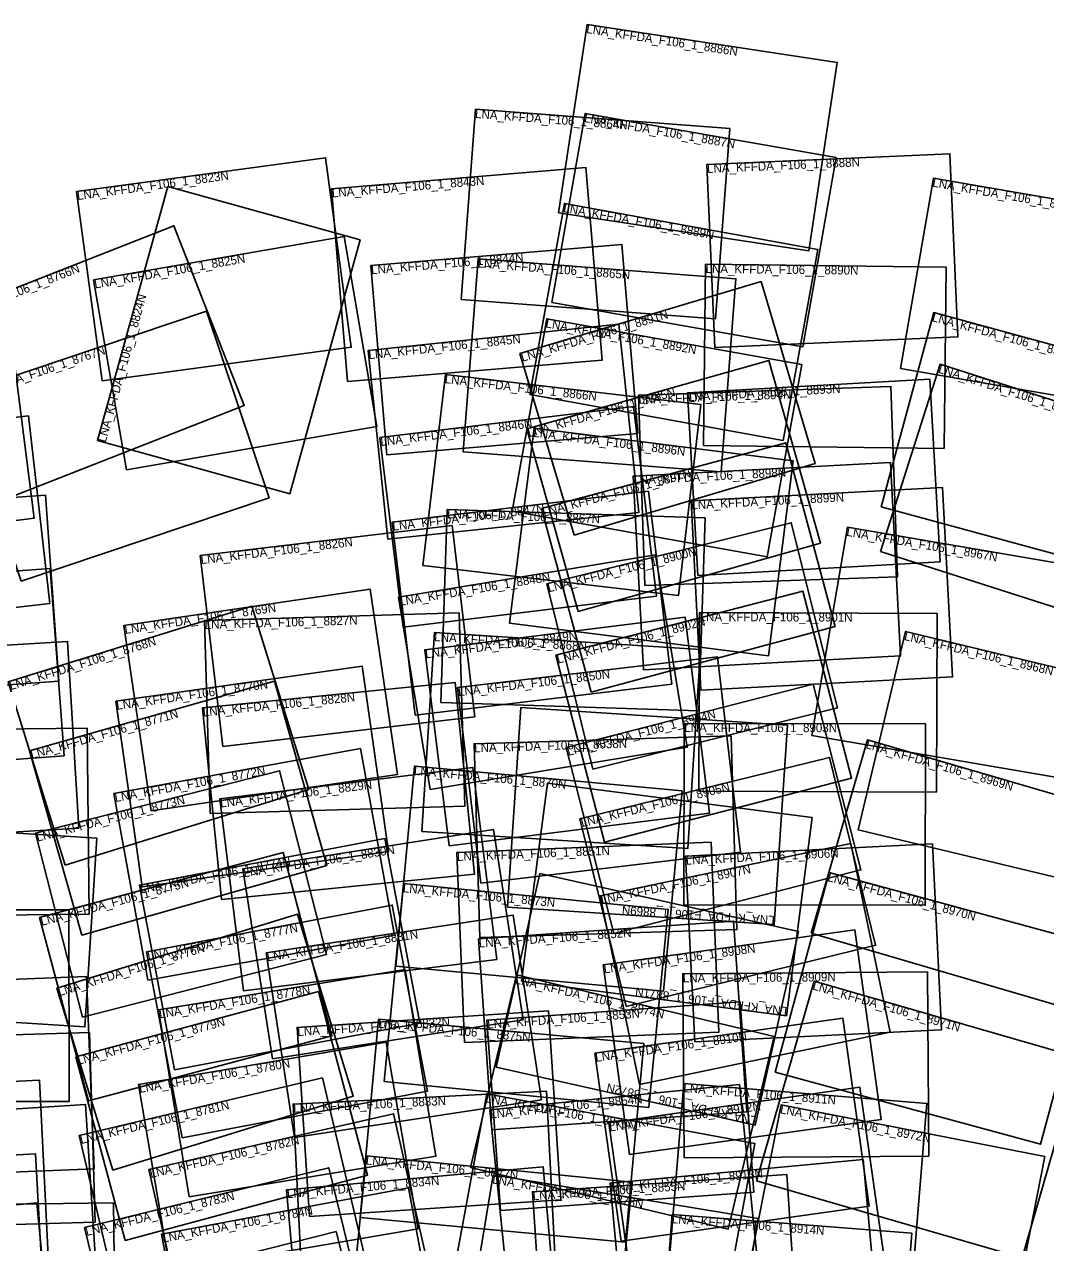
# Model space of a CAD drawing. Extents: x 400832 to 425269, y 295955 to 325775.
# Drawn here: x 411946 to 417855, y 318731 to 325775 of the extents above; entities that cross this region are included whole.
import ezdxf

# ---------------------------------------------------------------- set-up
doc = ezdxf.new("R2010")
doc.units = 0
doc.layers.add('Default', color=7, linetype='Continuous')

msp = doc.modelspace()

# ---------------------------------------------------------------- linework, layer by layer
at = {"layer": 'Default'}
for points in [[(415036.8, 324684.8), (415202.5, 325775.2), (416649.3, 325555.4), (416483.6, 324465)], [(414472.3, 324184), (414556.1, 325284.3), (416027.7, 325172.3), (415943.9, 324071.9)], [(414998.4, 324166.4), (415190.9, 325260.4), (416642.4, 325005.1), (416450, 323911.1)], [(415941.2, 323906.3), (415894.8, 324965.6), (417300.3, 325027.2), (417346.7, 323967.8)], [(412395.9, 323713.9), (412247.9, 324808.8), (413688.9, 325003.6), (413836.9, 323908.7)], [(413815.7, 323710.8), (413723, 324824), (415195.2, 324946.7), (415288, 323833.5)], [(417015.2, 323784.7), (417205.6, 324886.4), (418670, 324633.4), (418479.7, 323531.7)], [(413481.7, 323060.4), (412368.8, 323368.6), (412775.5, 324837), (413888.4, 324528.8)], [(414870.2, 323635.7), (415070.6, 324739.9), (416535.7, 324474), (416335.3, 323369.7)], [(411837.3, 323029.1), (411429.4, 324068.3), (412810.7, 324610.5), (413218.7, 323571.4)], [(412537, 323199.3), (412347.1, 324297.2), (413795.7, 324547.9), (413985.7, 323449.9)], [(414042.6, 323287), (413950.1, 324380.1), (415403.2, 324503.1), (415495.7, 323410.1)], [(414485, 323304), (414571, 324419.6), (416063.1, 324304.6), (415977.1, 323188.9)], [(415875.2, 323339.3), (415887.2, 324388.2), (417278.9, 324372.2), (417266.9, 323323.4)], [(415127, 322820.9), (414813.4, 323872), (416207.9, 324288.2), (416521.6, 323237.1)], [(411927.2, 322556.4), (411564.5, 323635.7), (412999.3, 324117.9), (413362, 323038.5)], [(416902.2, 322986.2), (417206.8, 324108.3), (418698.4, 323703.3), (418393.7, 322581.3)], [(414049.9, 322798.8), (413934.7, 323888.9), (415385, 324042.2), (415500.2, 322952.1)], [(414768.8, 322961), (414967.9, 324072.9), (416443.1, 323808.7), (416244, 322696.8)], [(410566.5, 322736.1), (410428.1, 323813.6), (411865.3, 323998.2), (412003.6, 322920.7)], [(415150, 322379.7), (414852.2, 323436), (416253.7, 323831), (416551.4, 322774.7)], [(414252.4, 322646.3), (414382.1, 323751.1), (415859.8, 323577.7), (415730.1, 322472.8)], [(416898.5, 322727.2), (417245, 323809.6), (418683.8, 323349), (418337.3, 322266.6)], [(415536.6, 322529.9), (415498.2, 323631.1), (416959.2, 323682), (416997.6, 322580.9)], [(415841.9, 322588.3), (415782.8, 323645.3), (417185.3, 323723.7), (417244.3, 322666.7)], [(414137.9, 322289.9), (414003.3, 323386.1), (415469.5, 323566.1), (415604, 322469.9)], [(410647.6, 322261), (410523, 323345.9), (411970, 323512.2), (412094.6, 322427.3)], [(414753.5, 322313.4), (414895.4, 323440.3), (416393.4, 323251.7), (416251.5, 322124.7)], [(415224.7, 321914.1), (414938.8, 322976.4), (416350.9, 323356.4), (416636.8, 322294.1)], [(415527.7, 322044), (415468.1, 323163.4), (416956.1, 323242.6), (417015.7, 322123.3)], [(410706.9, 321874.3), (410629.7, 322950.6), (412068, 323053.8), (412145.3, 321977.5)], [(414208, 321781.6), (414073.4, 322896.9), (415557.3, 323076), (415691.9, 321960.6)], [(415860.5, 321926), (415803.5, 323020.8), (417258.7, 323096.6), (417315.7, 322001.8)], [(414356.4, 321854.8), (414392.9, 322970.2), (415884.7, 322921.3), (415848.1, 321805.9)], [(413094.7, 321599.4), (412963.7, 322704.1), (414421.1, 322876.9), (414552.1, 321772.3)], [(415235.6, 321469.7), (414968.1, 322539.5), (416382.6, 322893.1), (416650, 321823.2)], [(416502.2, 321663.7), (416708.2, 322867.9), (418308.9, 322594), (418102.9, 321389.9)], [(414293.7, 321350.5), (414110.7, 322462.4), (415597.7, 322707.2), (415780.7, 321595.3)], [(410731.1, 321439.1), (410651.1, 322522.1), (412095.6, 322628.9), (412175.6, 321545.8)], [(412680.3, 321228.4), (412522.4, 322299.9), (413946.7, 322509.7), (414104.5, 321438.3)], [(415302.1, 321046.3), (415021.4, 322127.2), (416450.7, 322498.4), (416731.4, 321417.6)], [(412182.4, 320913.3), (411853.4, 321973.2), (413262.3, 322410.6), (413591.3, 321350.7)], [(413021.7, 321212.1), (412988.8, 322329.1), (414462.5, 322372.5), (414495.4, 321255.6)], [(414403.9, 321026.2), (414262.3, 322158.8), (415769.1, 322347.3), (415910.8, 321214.7)], [(415849.1, 321341.5), (415852.9, 322374.8), (417226.3, 322369.7), (417222.5, 321336.4)], [(410821.1, 321040.7), (410756.1, 322120.5), (412196.3, 322207.1), (412261.2, 321127.4)], [(414246.2, 321108.3), (414319.4, 322259.3), (415858.7, 322161.4), (415785.5, 321010.4)], [(416769.3, 321117.3), (417044.5, 322265), (418570.1, 321899.2), (418294.9, 320751.6)], [(412628, 320788.7), (412475.1, 321861.1), (413900.7, 322064.3), (414053.6, 320991.8)], [(414586.2, 320810), (414452.2, 321940.2), (415955.9, 322118.4), (416089.8, 320988.2)], [(412278.8, 320509.6), (411976.1, 321575.6), (413393.1, 321978), (413695.8, 320912)], [(413087.5, 320714.3), (412976.3, 321822.8), (414439, 321969.5), (414550.1, 320860.9)], [(415357.4, 320519.1), (415081, 321593.9), (416509.6, 321961.2), (416786, 320886.5)], [(416360.6, 321723.3), (416284.5, 320570), (414742.1, 320671.8), (414818.2, 321825.1)], [(410878.8, 320614.1), (410866.3, 321690.1), (412308.9, 321706.8), (412321.4, 320630.8)], [(415762, 320683.8), (415763.5, 321733.7), (417159, 321731.7), (417157.6, 320681.9)], [(414582, 320496.2), (414547.9, 321615.9), (416034.7, 321661.3), (416068.8, 320541.5)], [(416497.4, 320520.6), (416824.6, 321639.1), (418311.4, 321204.3), (417984.3, 320085.8)], [(412661.3, 320249.7), (412464.7, 321327.6), (413890.1, 321587.6), (414086.7, 320509.8)], [(415427.1, 320096.5), (415160.5, 321182.3), (416603.7, 321536.7), (416870.3, 320450.9)], [(412282.6, 320035.5), (412010.4, 321098), (413422.7, 321459.9), (413695, 320397.5)], [(413214.8, 320186.5), (413076.4, 321296.4), (414540.9, 321479), (414679.3, 320369.1)], [(414095.7, 320328.8), (414202.8, 321486.2), (415750.8, 321343.1), (415643.7, 320185.6)], [(416504.6, 321188.4), (416354.8, 320042.9), (414822.8, 320243.2), (414972.5, 321388.7)], [(410834.8, 320071.7), (410904.3, 321162.1), (412366.3, 321069), (412296.9, 319978.6)], [(413381.5, 319794), (413210.4, 320893.3), (414660.8, 321119), (414831.9, 320019.7)], [(412814.1, 319729.9), (412611.5, 320798.4), (414031.9, 321067.7), (414234.5, 319999.2)], [(414492.6, 319888.4), (414448.3, 320987.9), (415918.8, 321047), (415963.1, 319947.5)], [(415504.5, 319645.4), (415276.6, 320736.4), (416726.8, 321039.4), (416954.7, 319948.4)], [(415824.8, 319891.8), (415771.6, 320966), (417199.6, 321036.8), (417252.8, 319962.5)], [(412317.5, 319551.4), (412034.5, 320610.9), (413442.9, 320987.1), (413725.9, 319927.6)], [(416424.4, 320529.6), (416173.2, 319410.3), (414676.3, 319746.3), (414927.5, 320865.5)], [(416289.5, 319716.3), (416602.4, 320870.9), (418137.3, 320454.9), (417824.4, 319300.3)], [(414026.9, 319662.6), (414139, 320807.6), (415670.3, 320657.7), (415558.2, 319512.7)], [(410718.6, 319546.5), (410717.6, 320654.9), (412203.7, 320656.2), (412204.7, 319547.9)], [(412858.5, 319336.7), (412653.6, 320411.8), (414074.2, 320682.6), (414279.2, 319607.5)], [(412457.6, 319150.4), (412134.3, 320203.3), (413525.6, 320630.5), (413848.9, 319577.6)], [(413508.8, 319338.7), (413345.4, 320406.8), (414773.8, 320625.3), (414937.2, 319557.2)], [(414651.1, 319383.9), (414573.7, 320487.2), (416049.1, 320590.7), (416126.6, 319487.5)], [(415447.2, 319241.6), (415295.1, 320337.2), (416751.4, 320539.3), (416903.5, 319443.8)], [(412899.6, 318996.2), (412722.5, 320076.4), (414149.8, 320310.5), (414327, 319230.3)], [(415763.3, 319220.8), (415755.3, 320285.5), (417170.5, 320296.2), (417178.5, 319231.5)], [(410866.6, 319099.1), (410822.9, 320211.4), (412306.4, 320269.6), (412350.1, 319157.4)], [(414527.5, 319164.8), (414793.3, 320279.5), (416284, 319924), (416018.3, 318809.4)], [(416182.5, 319087.7), (416516.2, 320243.6), (418052.8, 319800), (417719, 318644)], [(412529.1, 318744.4), (412244.1, 319806.3), (413647.2, 320182.9), (413932.2, 319121)], [(414701.5, 318917.9), (414622.6, 320018.3), (416086.6, 320123.2), (416165.5, 319022.8)], [(413596.3, 318881.9), (413523.9, 319975.2), (414978.2, 320071.5), (415050.6, 318978.2)], [(413889.4, 318876.5), (413995.8, 320024.2), (415530.7, 319881.8), (415424.3, 318734.2)], [(415399.3, 318740.4), (415246.1, 319825.8), (416680.3, 320028.2), (416833.5, 318942.8)], [(410886.7, 318806.7), (410854.4, 319902.1), (412323.1, 319945.6), (412355.5, 318850.1)], [(412790, 318566.2), (412606.2, 319645.7), (414040.1, 319889.9), (414223.8, 318810.4)], [(410620.9, 318505), (410567.6, 319598.7), (412034, 319670), (412087.3, 318576.4)], [(412514.6, 318290.4), (412263.2, 319349.8), (413670.3, 319683.7), (413921.7, 318624.3)], [(413555.5, 318442.2), (413500.7, 319532.7), (414967.6, 319606.4), (415022.4, 318515.9)], [(414405.4, 318426.3), (414621.2, 319592), (416172.1, 319304.9), (415956.3, 318139.2)], [(414748.6, 318418.4), (414638.6, 319498.3), (416082.8, 319645.4), (416192.8, 318565.6)], [(415481.7, 318329.5), (415326.6, 319423.1), (416780.3, 319629.3), (416935.4, 318535.7)], [(415675.1, 318594.2), (415761.7, 319651.7), (417167.4, 319536.6), (417080.8, 318479.1)], [(410913.6, 318356.6), (410844.3, 319436.5), (412300.1, 319529.9), (412369.4, 318450)], [(416099.6, 318382.2), (416325.1, 319528.9), (417849.4, 319229.2), (417623.9, 318082.5)], [(412909.8, 318088.3), (412667, 319153.6), (414081.9, 319476.1), (414324.7, 318410.9)], [(410615.9, 318086), (410556, 319164.5), (412010.1, 319245.2), (412070, 318166.7)], [(413561.4, 317933.6), (413463.3, 319037.3), (414948, 319169.3), (415046.1, 318065.6)], [(413810.6, 318083.1), (413925.1, 319233.3), (415463.3, 319080.1), (415348.8, 317930)], [(415436.7, 317975), (415335, 319075.8), (416798.3, 319211), (416900, 318110.2)], [(412555.3, 317754.5), (412294.7, 318817.9), (413707.1, 319164), (413967.7, 318100.7)], [(414468, 317968.7), (414658.9, 319123.6), (416191.2, 318870.3), (416000.2, 317715.4)], [(414959.3, 317925.8), (414885.6, 319025.8), (416356.8, 319124.5), (416430.5, 318024.4)], [(412941.7, 317705.2), (412739.8, 318780.5), (414168.1, 319048.6), (414369.9, 317973.3)], [(410667.6, 317753.2), (410564.3, 318819.8), (412017.7, 318960.5), (412120.9, 317893.9)], [(411026.6, 317852.8), (411012.7, 318942.7), (412462.3, 318961.1), (412476.2, 317871.3)], [(415613.4, 317852), (415694.7, 318894.1), (417079.9, 318786.1), (416998.7, 317744)], [(412607.5, 317373.5), (412337.5, 318436.5), (413749.4, 318795.1), (414019.3, 317732.1)]]:
    msp.add_lwpolyline(points, close=True, dxfattribs=at)

# ---------------------------------------------------------------- texts
for s, rotation, p in [('LNA_KFFDA_F106_1_8886N', 351.35946, (415195, 325725.8)), ('LNA_KFFDA_F106_1_8864N', 355.64587, (414552.3, 325234.5)), ('LNA_KFFDA_F106_1_8887N', 350.02492, (415182.2, 325211.2)), ('LNA_KFFDA_F106_1_8888N', 2.50745, (415897, 324915.7)), ('LNA_KFFDA_F106_1_8823N', 7.69675, (412254.6, 324759.3)), ('LNA_KFFDA_F106_1_8843N', 4.76189, (413727.1, 324774.2)), ('LNA_KFFDA_F106_1_8964N', 350.19819, (417197, 324837.1)), ('LNA_KFFDA_F106_1_8889N', 349.71288, (415061.7, 324690.7)), ('LNA_KFFDA_F106_1_8844N', 4.83946, (413954.3, 324330.2)), ('LNA_KFFDA_F106_1_8766N', 21.43227, (411447.7, 324021.7)), ('LNA_KFFDA_F106_1_8825N', 9.81605, (412355.6, 324248)), ('LNA_KFFDA_F106_1_8865N', 355.5914, (414567.2, 324369.8)), ('LNA_KFFDA_F106_1_8890N', 359.34452, (415886.7, 324338.2)), ('LNA_KFFDA_F106_1_8824N', 74.51996, (412417, 323355.2)), ('LNA_KFFDA_F106_1_8891N', 16.61575, (414827.7, 323824.1)), ('LNA_KFFDA_F106_1_8965N', 344.80951, (417193.7, 324060)), ('LNA_KFFDA_F106_1_8892N', 349.84729, (414959.1, 324023.7)), ('LNA_KFFDA_F106_1_8845N', 6.03441, (413939.9, 323839.1)), ('LNA_KFFDA_F106_1_8767N', 18.57437, (411580.4, 323588.4)), ('LNA_KFFDA_F106_1_8866N', 353.30436, (414376.3, 323701.5)), ('LNA_KFFDA_F106_1_8966N', 342.24998, (417229.7, 323762)), ('LNA_KFFDA_F106_1_8893N', 3.19908, (415785.6, 323595.4)), ('LNA_KFFDA_F106_1_8895N', 15.74059, (414865.8, 323387.9)), ('LNA_KFFDA_F106_1_8894N', 1.99731, (415499.9, 323581.1)), ('LNA_KFFDA_F106_1_8846N', 6.99911, (414009.4, 323336.5)), ('LNA_KFFDA_F106_1_8896N', 352.82333, (414889.2, 323390.7)), ('LNA_KFFDA_F106_1_8897N', 15.06337, (414951.8, 322928.1)), ('LNA_KFFDA_F106_1_8898N', 3.04795, (415470.8, 323113.5)), ('LNA_KFFDA_F106_1_8899N', 2.98199, (415806.1, 322970.8)), ('LNA_KFFDA_F106_1_8847N', 6.87989, (414079.4, 322847.3)), ('LNA_KFFDA_F106_1_8867N', 358.1246, (414391.3, 322920.2)), ('LNA_KFFDA_F106_1_8967N', 350.29079, (416699.8, 322818.6)), ('LNA_KFFDA_F106_1_8826N', 6.76409, (412969.6, 322654.4)), ('LNA_KFFDA_F106_1_8900N', 14.03361, (414980.3, 322491)), ('LNA_KFFDA_F106_1_8848N', 9.34798, (414118.8, 322413.1)), ('LNA_KFFDA_F106_1_8769N', 8.38021, (412529.7, 322250.4)), ('LNA_KFFDA_F106_1_8827N', 1.68901, (412990.3, 322279.1)), ('LNA_KFFDA_F106_1_8902N', 14.55884, (415033.9, 322078.8)), ('LNA_KFFDA_F106_1_8901N', 359.78737, (415852.7, 322324.8)), ('LNA_KFFDA_F106_1_8849N', 7.1299, (414268.5, 322109.2)), ('LNA_KFFDA_F106_1_8768N', 17.2462, (411868.2, 321925.5)), ('LNA_KFFDA_F106_1_8868N', 356.36092, (414316.2, 322209.4)), ('LNA_KFFDA_F106_1_8968N', 346.51687, (417032.8, 322216.4)), ('LNA_KFFDA_F106_1_8770N', 8.11139, (412482.2, 321811.6)), ('LNA_KFFDA_F106_1_8850N', 6.75898, (414458.1, 321890.6)), ('LNA_KFFDA_F106_1_8828N', 5.72584, (412981.3, 321773)), ('LNA_KFFDA_F106_1_8771N', 15.85323, (411989.7, 321527.5)), ('LNA_KFFDA_F106_1_8904N', 14.42166, (415093.4, 321545.4)), ('LNA_KFFDA_F106_1_8903N', 359.91934, (415763.4, 321683.7)), ('LNA_KFFDA_F106_1_8538N', 1.74593, (414549.4, 321566)), ('LNA_KFFDA_F106_1_8969N', 343.69814, (416810.5, 321591.1)), ('LNA_KFFDA_F106_1_8772N', 10.34038, (412473.7, 321278.4)), ('LNA_KFFDA_F106_1_8870N', 354.71568, (414198.2, 321436.4)), ('LNA_KFFDA_F106_1_8829N', 7.10715, (413082.6, 321246.8)), ('LNA_KFFDA_F106_1_8905N', 13.79642, (415172.4, 321133.7)), ('LNA_KFFDA_F106_1_8773N', 14.37357, (412022.8, 321049.6)), ('LNA_KFFDA_F106_1_8830N', 8.84563, (413218.1, 320843.9)), ('LNA_KFFDA_F106_1_8851N', 2.30311, (414450.3, 320937.9)), ('LNA_KFFDA_F106_1_8906N', 2.83584, (415774.1, 320916.1)), ('LNA_KFFDA_F106_1_8774N', 10.73592, (412620.8, 320749.3)), ('LNA_KFFDA_F106_1_8907N', 11.80065, (415286.8, 320687.5)), ('LNA_KFFDA_F106_1_8970N', 344.83664, (416589.4, 320822.6)), ('LNA_KFFDA_F106_1_8775N', 14.95532, (412047.4, 320562.6)), ('LNA_KFFDA_F106_1_8873N', 354.4084, (414134.1, 320757.8)), ('LNA_KFFDA_F106_1_8869N', 176.2256, (416287.8, 320619.9)), ('LNA_KFFDA_F106_1_8777N', 10.79265, (412663, 320362.7)), ('LNA_KFFDA_F106_1_8831N', 8.69645, (413352.9, 320357.4)), ('LNA_KFFDA_F106_1_8852N', 4.01574, (414577.2, 320437.3)), ('LNA_KFFDA_F106_1_8776N', 17.06838, (412149, 320155.5)), ('LNA_KFFDA_F106_1_8908N', 7.9037, (415302, 320287.6)), ('LNA_KFFDA_F106_1_8874N', 346.58893, (414781.7, 320230.8)), ('LNA_KFFDA_F106_1_8909N', 0.43319, (415755.6, 320235.5)), ('LNA_KFFDA_F106_1_8971N', 343.89474, (416502.4, 320195.6)), ('LNA_KFFDA_F106_1_8778N', 9.31261, (412730.6, 320027.1)), ('LNA_KFFDA_F106_1_8871N', 172.55136, (416361.3, 320092.5)), ('LNA_KFFDA_F106_1_8779N', 15.0238, (412257, 319758)), ('LNA_KFFDA_F106_1_8832N', 3.78867, (413527.2, 319925.4)), ('LNA_KFFDA_F106_1_8875N', 354.70307, (413991.2, 319974.4)), ('LNA_KFFDA_F106_1_8853N', 4.10045, (414626.2, 319968.4)), ('LNA_KFFDA_F106_1_8910N', 8.03331, (415253.1, 319776.2)), ('LNA_KFFDA_F106_1_8780N', 9.66203, (412614.6, 319596.5)), ('LNA_KFFDA_F106_1_8876N', 349.51016, (414612.1, 319542.8)), ('LNA_KFFDA_F106_1_8872N', 167.35024, (416184.2, 319459.1)), ('LNA_KFFDA_F106_1_8911N', 355.3178, (415757.6, 319601.9)), ('LNA_KFFDA_F106_1_8781N', 13.34977, (412274.8, 319301.1)), ('LNA_KFFDA_F106_1_8833N', 2.87823, (413503.2, 319482.7)), ('LNA_KFFDA_F106_1_8854N', 5.81799, (414643.7, 319448.5)), ('LNA_KFFDA_F106_1_8912N', 8.07492, (415333.6, 319373.6)), ('LNA_KFFDA_F106_1_8972N', 348.87525, (416315.4, 319479.8)), ('LNA_KFFDA_F106_1_8782N', 12.84094, (412678.1, 319104.8)), ('LNA_KFFDA_F106_1_8877N', 354.3139, (413920.2, 319183.5)), ('LNA_KFFDA_F106_1_8834N', 5.08009, (413467.7, 318987.5)), ('LNA_KFFDA_F106_1_8878N', 350.61132, (414650.8, 319074.3)), ('LNA_KFFDA_F106_1_8913N', 5.27831, (415339.6, 319026)), ('LNA_KFFDA_F106_1_8783N', 13.76902, (412306.6, 318769.3)), ('LNA_KFFDA_F106_1_8855N', 3.8359, (414888.9, 318975.9)), ('LNA_KFFDA_F106_1_8784N', 10.63252, (412749, 318731.3)), ('LNA_KFFDA_F106_1_8914N', 355.54263, (415690.8, 318844.2))]:
    msp.add_text(s, height=50, rotation=rotation, dxfattribs=at).set_placement(p)

doc.saveas('drawing.dxf')
